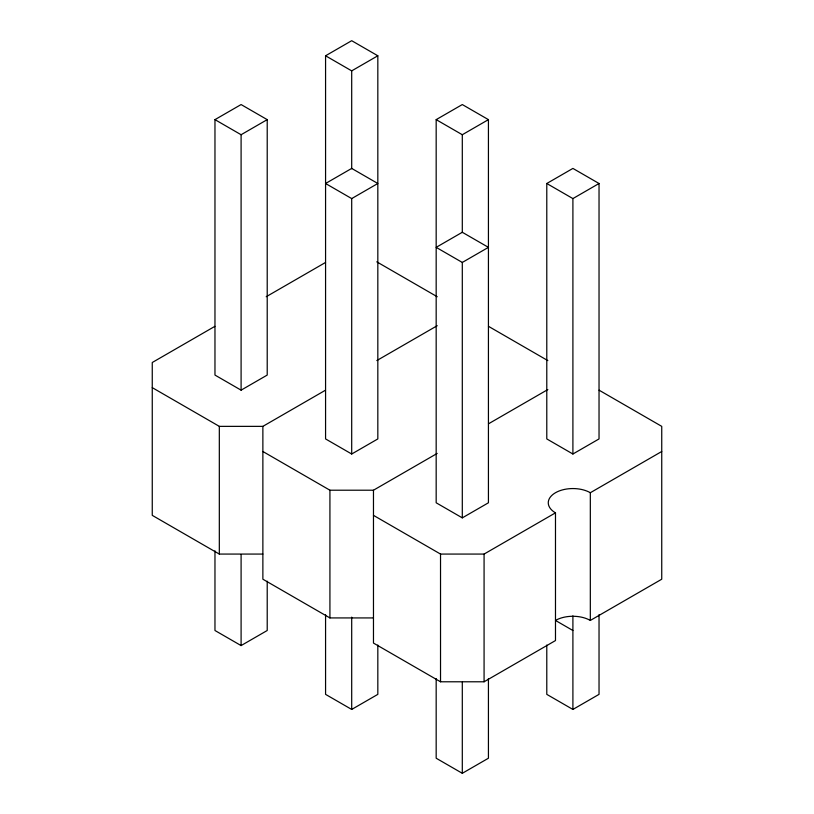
<?xml version="1.0" encoding="UTF-8"?>
<svg xmlns="http://www.w3.org/2000/svg" width="814" height="814" viewBox="0 0 814 814"><rect width="100%" height="100%" fill="white"/><g stroke="black" fill="none" stroke-linecap="round" stroke-linejoin="round"><path stroke-width="1.22" d="M214.967 119.638L241.097 104.558L267.216 119.638L267.216 375.071L241.097 390.16L214.967 375.071L214.967 119.638L241.097 134.727L267.216 119.638M325.569 55.779L351.699 40.7L377.828 55.779L377.828 438.929L351.699 454.009L325.569 438.929L325.569 55.779L351.699 70.869L377.828 55.779M436.172 119.638L462.301 104.558L488.431 119.638L488.431 502.787L462.301 517.867L436.172 502.787L436.172 119.638L462.301 134.727L488.431 119.638M351.699 198.585L377.828 183.496L351.699 168.417L325.569 183.496L351.699 198.585L351.699 454.009M214.886 326.343L152.259 362.505L152.259 515.354L219.322 554.069L262.871 554.069M266.198 296.723L325.529 262.464M546.784 183.496L572.903 168.417L599.033 183.496L599.033 438.929L572.903 454.009L546.784 438.929L546.784 183.496L572.903 198.585L599.033 183.496M462.301 262.444L488.431 247.354L462.301 232.275L436.172 247.354L462.301 262.444L462.301 517.867M152.259 387.637L219.322 426.363L262.871 426.363L325.488 390.201M376.811 360.571L437.23 325.692M262.871 451.495L329.924 490.211L373.473 490.211L437.189 453.429M488.512 423.799L547.842 389.55M214.967 550.834L214.967 630.504L241.097 645.583L267.216 630.504L267.216 581.186M373.473 515.354L440.527 554.069L484.076 554.069L555.484 512.84A24.634 14.225 0 0 1 555.484 492.724A24.634 14.225 0 0 1 590.323 492.724L661.741 451.495M325.569 614.692L325.569 694.362L351.699 709.442L377.828 694.362L377.828 645.044M373.473 490.211L373.473 643.07L440.527 681.786L484.076 681.786L555.484 640.557L555.484 512.84M572.903 630.504L555.484 620.441A24.634 14.225 0 0 1 590.323 620.441L661.741 579.212L661.741 426.363L599.073 390.181M436.172 678.55L436.172 758.221L462.301 773.3L488.431 758.221L488.431 678.55M546.784 645.044L546.784 694.362L572.903 709.442L599.033 694.362L599.033 614.692M262.871 426.363L262.871 579.212L329.924 617.928L373.473 617.928M376.77 261.833L437.23 296.744M488.471 326.322L547.832 360.602M590.323 492.724L590.323 620.441M572.903 198.585L572.903 454.009M572.903 615.872L572.903 709.442M484.076 554.069L484.076 681.786M462.301 134.727L462.301 232.58M462.301 682.254L462.301 773.3M440.527 554.069L440.527 681.786M351.699 70.869L351.699 168.722M351.699 617.134L351.699 709.442M329.924 490.211L329.924 617.928M241.097 134.727L241.097 390.16M241.097 554.538L241.097 645.583M219.322 426.363L219.322 554.069"/></g></svg>
